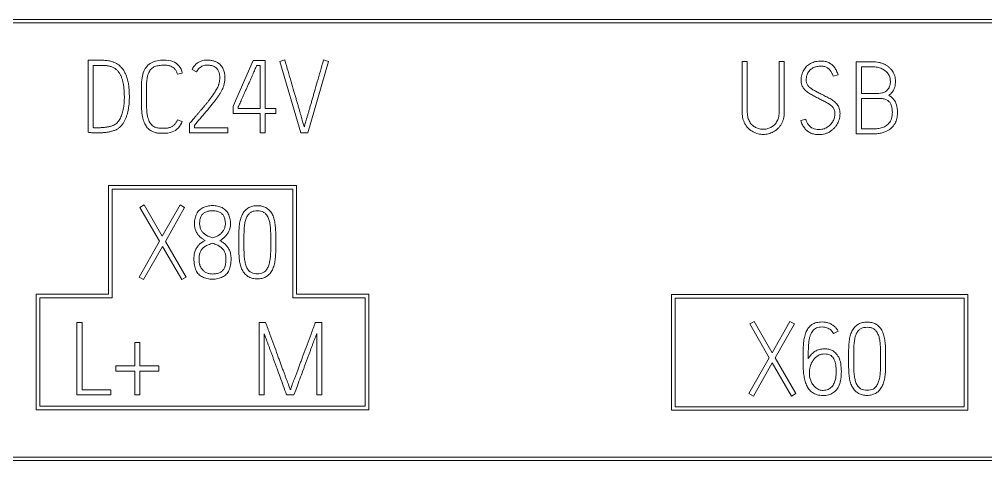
# Model space of a CAD drawing. Header units: millimetres. Extents: x 0 to 594, y 0 to 420.
# Drawn here: x 441.82 to 468.56, y 151.93 to 164.13 of the extents above; entities that cross this region are included whole.
import ezdxf

# ---------------------------------------------------------------- set-up
doc = ezdxf.new("R2010")
doc.units = ezdxf.units.MM
doc.layers.add('1', color=7, linetype='Continuous')

msp = doc.modelspace()

# ---------------------------------------------------------------- linework, layer by layer
at = {"layer": '1', "color": 7, "linetype": 'Continuous', "lineweight": 13}
for p, q in [((491.191, 164.13), (439.341, 164.13)), ((439.441, 164.03), (491.091, 164.03)), ((444.028, 163.001), (443.723, 162.998)), ((443.723, 162.998), (443.723, 161.007)), ((448.297, 162.993), (447.737, 161.728)), ((448.628, 162.993), (448.297, 162.993)), ((448.628, 161.661), (448.628, 162.993)), ((449.168, 163.007), (449.033, 162.968)), ((449.033, 162.968), (449.61, 160.993)), ((449.804, 160.993), (450.378, 162.968)), ((450.378, 162.968), (450.242, 163.007)), ((461.967, 162.964), (461.826, 162.964)), ((461.826, 162.964), (461.826, 161.554)), ((461.967, 161.554), (461.967, 162.964)), ((462.847, 162.964), (462.847, 161.554)), ((462.988, 162.964), (462.847, 162.964)), ((462.988, 161.554), (462.988, 162.964)), ((464.983, 162.958), (464.983, 160.961)), ((465.426, 162.958), (464.983, 162.958)), ((443.865, 162.857), (444.084, 162.857)), ((443.865, 161.137), (443.865, 162.857)), ((446.195, 162.613), (446.331, 162.646)), ((446.603, 162.746), (446.727, 162.682)), ((448.389, 162.854), (448.486, 162.854)), ((448.486, 162.854), (448.486, 161.661)), ((464.345, 162.556), (464.481, 162.595)), ((465.124, 162.084), (465.124, 162.817)), ((465.124, 162.817), (465.426, 162.817)), ((445.202, 162.285), (445.202, 161.758)), ((445.343, 161.758), (445.343, 162.285)), ((465.61, 162.084), (465.124, 162.084)), ((465.124, 161.1), (465.124, 161.946)), ((465.124, 161.946), (465.61, 161.946)), ((447.737, 161.728), (447.737, 161.523)), ((447.876, 161.661), (447.876, 161.697)), ((448.486, 161.661), (447.876, 161.661)), ((448.922, 161.661), (448.628, 161.661)), ((448.922, 161.523), (448.922, 161.661)), ((446.328, 161.309), (446.198, 161.356)), ((446.544, 161.267), (446.528, 161.248)), ((447.737, 161.523), (448.486, 161.523)), ((448.486, 161.523), (448.486, 160.993)), ((448.628, 160.993), (448.628, 161.523)), ((448.628, 161.523), (448.922, 161.523)), ((463.585, 161.369), (463.449, 161.33)), ((446.528, 161.248), (446.528, 160.993)), ((446.528, 160.993), (447.593, 160.993)), ((446.666, 161.131), (446.666, 161.198)), ((447.593, 161.131), (446.666, 161.131)), ((447.593, 160.993), (447.593, 161.131)), ((448.486, 160.993), (448.628, 160.993)), ((449.61, 160.993), (449.804, 160.993)), ((465.418, 161.1), (465.124, 161.1)), ((464.983, 160.961), (465.418, 160.961)), ((449.489, 159.535), (444.289, 159.535)), ((444.289, 159.535), (444.289, 156.535)), ((444.389, 156.435), (444.389, 159.435)), ((444.389, 159.435), (449.389, 159.435)), ((449.389, 159.435), (449.389, 156.435)), ((449.489, 156.535), (449.489, 159.535)), ((445.279, 158.998), (445.16, 158.929)), ((445.16, 158.929), (445.701, 157.994)), ((445.778, 158.133), (445.279, 158.998)), ((446.269, 158.998), (445.778, 158.133)), ((445.862, 157.991), (446.394, 158.929)), ((446.394, 158.929), (446.269, 158.998)), ((445.701, 157.994), (445.138, 157.004)), ((445.26, 156.934), (445.781, 157.852)), ((445.781, 157.852), (446.314, 156.934)), ((446.436, 157.004), (445.862, 157.991)), ((447.895, 157.98), (447.895, 157.949)), ((448.036, 157.949), (448.036, 157.98)), ((448.78, 157.98), (448.78, 157.949)), ((448.918, 157.949), (448.918, 157.98)), ((445.138, 157.004), (445.26, 156.934)), ((446.314, 156.934), (446.436, 157.004)), ((442.289, 156.535), (442.289, 153.335)), ((444.289, 156.535), (442.289, 156.535)), ((451.489, 156.535), (449.489, 156.535)), ((451.489, 153.335), (451.489, 156.535)), ((459.87, 156.521), (459.87, 153.321)), ((468.07, 156.521), (459.87, 156.521)), ((468.07, 153.321), (468.07, 156.521)), ((442.389, 156.435), (444.389, 156.435)), ((442.389, 153.435), (442.389, 156.435)), ((449.389, 156.435), (451.389, 156.435)), ((451.389, 156.435), (451.389, 153.435)), ((459.97, 153.421), (459.97, 156.421)), ((459.97, 156.421), (467.97, 156.421)), ((467.97, 156.421), (467.97, 153.421)), ((443.557, 155.745), (443.416, 155.745)), ((443.416, 155.745), (443.416, 153.747)), ((443.557, 153.889), (443.557, 155.745)), ((448.637, 155.747), (448.459, 155.747)), ((448.459, 155.747), (448.459, 153.747)), ((450.193, 155.747), (450.012, 155.747)), ((450.193, 153.747), (450.193, 155.747)), ((462.154, 155.778), (462.035, 155.709)), ((462.035, 155.709), (462.576, 154.774)), ((462.653, 154.912), (462.154, 155.778)), ((463.144, 155.778), (462.653, 154.912)), ((462.736, 154.771), (463.269, 155.709)), ((463.269, 155.709), (463.144, 155.778)), ((448.6, 153.747), (448.6, 155.437)), ((450.051, 155.442), (450.051, 153.747)), ((464.354, 155.442), (464.481, 155.509)), ((445.017, 155.193), (445.017, 154.549)), ((445.155, 155.193), (445.017, 155.193)), ((445.155, 154.549), (445.155, 155.193)), ((464.11, 155.021), (464.06, 155.018)), ((464.071, 154.876), (464.115, 154.879)), ((462.576, 154.774), (462.012, 153.783)), ((462.135, 153.714), (462.656, 154.632)), ((462.656, 154.632), (463.189, 153.714)), ((463.311, 153.783), (462.736, 154.771)), ((464.77, 154.76), (464.77, 154.729)), ((464.911, 154.729), (464.911, 154.76)), ((465.655, 154.76), (465.655, 154.729)), ((465.793, 154.729), (465.793, 154.76)), ((444.495, 154.549), (444.495, 154.408)), ((445.017, 154.549), (444.495, 154.549)), ((444.495, 154.408), (445.017, 154.408)), ((445.017, 154.408), (445.017, 153.747)), ((445.682, 154.549), (445.155, 154.549)), ((445.155, 153.747), (445.155, 154.408)), ((445.155, 154.408), (445.682, 154.408)), ((445.682, 154.408), (445.682, 154.549)), ((444.351, 153.889), (443.557, 153.889)), ((444.351, 153.747), (444.351, 153.889)), ((462.012, 153.783), (462.135, 153.714)), ((463.189, 153.714), (463.311, 153.783)), ((443.416, 153.747), (444.351, 153.747)), ((445.017, 153.747), (445.155, 153.747)), ((448.459, 153.747), (448.6, 153.747)), ((449.219, 153.747), (449.422, 153.747)), ((450.051, 153.747), (450.193, 153.747)), ((442.289, 153.335), (451.489, 153.335)), ((451.389, 153.435), (442.389, 153.435)), ((459.87, 153.321), (468.07, 153.321)), ((467.97, 153.421), (459.97, 153.421)), ((439.341, 151.93), (491.191, 151.93)), ((491.091, 152.03), (439.441, 152.03))]:
    msp.add_line(p, q, dxfattribs=at)
for points, knots in [([(443.723, 161.007), (443.736, 161.005), (443.761, 161.003), (443.801, 160.999), (443.842, 160.995), (443.887, 160.992), (443.935, 160.99), (443.982, 160.99), (444.026, 160.99), (444.066, 160.992), (444.108, 160.994), (444.151, 160.997), (444.195, 161.002), (444.239, 161.008), (444.284, 161.015), (444.328, 161.024), (444.372, 161.034), (444.416, 161.046), (444.457, 161.061), (444.507, 161.082), (444.563, 161.114), (444.622, 161.162), (444.672, 161.221), (444.716, 161.288), (444.754, 161.361), (444.786, 161.44), (444.811, 161.522), (444.832, 161.608), (444.847, 161.696), (444.858, 161.784), (444.865, 161.872), (444.866, 161.944), (444.866, 162.005), (444.865, 162.055), (444.863, 162.11), (444.861, 162.169), (444.856, 162.231), (444.848, 162.294), (444.839, 162.359), (444.825, 162.426), (444.808, 162.492), (444.788, 162.558), (444.761, 162.622), (444.73, 162.684), (444.692, 162.742), (444.649, 162.797), (444.599, 162.847), (444.542, 162.892), (444.476, 162.929), (444.41, 162.955), (444.347, 162.974), (444.287, 162.986), (444.223, 162.993), (444.159, 162.998), (444.093, 163), (444.05, 163.001), (444.028, 163.001)], [0, 0, 0, 0, 0.011334, 0.023126, 0.035377, 0.048531, 0.063045, 0.07893, 0.090303, 0.102327, 0.115007, 0.128076, 0.14127, 0.154599, 0.168034, 0.181551, 0.195165, 0.208661, 0.221854, 0.234804, 0.257093, 0.279464, 0.302571, 0.326463, 0.350928, 0.37621, 0.402129, 0.428427, 0.455215, 0.481976, 0.508152, 0.533805, 0.547296, 0.562354, 0.578981, 0.596728, 0.615161, 0.634299, 0.654003, 0.674156, 0.694803, 0.715582, 0.736205, 0.756817, 0.777443, 0.798173, 0.819236, 0.840788, 0.863179, 0.886853, 0.904176, 0.922352, 0.941506, 0.961122, 0.980615, 1, 1, 1, 1]), ([(446.331, 162.646), (446.321, 162.721), (446.256, 162.853), (446.064, 162.988), (445.843, 163.011), (445.64, 162.994), (445.475, 162.939), (445.345, 162.839), (445.258, 162.692), (445.21, 162.503), (445.202, 162.362), (445.202, 162.285)], [0, 0, 0, 0, 0.123801, 0.240412, 0.380574, 0.49086, 0.585271, 0.671539, 0.762244, 0.869662, 1, 1, 1, 1]), ([(445.343, 162.285), (445.343, 162.325), (445.345, 162.398), (445.356, 162.499), (445.375, 162.585), (445.402, 162.656), (445.434, 162.715), (445.474, 162.763), (445.521, 162.8), (445.572, 162.827), (445.63, 162.844), (445.691, 162.855), (445.757, 162.861), (445.836, 162.863), (445.922, 162.859), (446.007, 162.84), (446.078, 162.807), (446.132, 162.756), (446.172, 162.69), (446.189, 162.64), (446.195, 162.613)], [0, 0, 0, 0, 0.085742, 0.159774, 0.222767, 0.277326, 0.326121, 0.370573, 0.412831, 0.454786, 0.497898, 0.543345, 0.591486, 0.642568, 0.716164, 0.778931, 0.833299, 0.884719, 0.939115, 1, 1, 1, 1]), ([(446.727, 162.682), (446.745, 162.72), (446.795, 162.787), (446.902, 162.854), (447.025, 162.87), (447.14, 162.858), (447.24, 162.819), (447.298, 162.763), (447.328, 162.714), (447.344, 162.679), (447.355, 162.642), (447.363, 162.603), (447.367, 162.564), (447.369, 162.524), (447.367, 162.484), (447.364, 162.444), (447.357, 162.405), (447.349, 162.368), (447.34, 162.332), (447.328, 162.295), (447.311, 162.252), (447.286, 162.202), (447.254, 162.149), (447.217, 162.092), (447.176, 162.032), (447.132, 161.971), (447.084, 161.908), (447.034, 161.844), (446.981, 161.779), (446.927, 161.714), (446.874, 161.651), (446.821, 161.588), (446.769, 161.528), (446.719, 161.469), (446.67, 161.413), (446.625, 161.36), (446.583, 161.312), (446.557, 161.282), (446.544, 161.267)], [0, 0, 0, 0, 0.051647, 0.09943, 0.150945, 0.199195, 0.240637, 0.2798, 0.295394, 0.310938, 0.326681, 0.342661, 0.358816, 0.375251, 0.391744, 0.408047, 0.424226, 0.439924, 0.454758, 0.468767, 0.488525, 0.511149, 0.536757, 0.564665, 0.594142, 0.625206, 0.657561, 0.690904, 0.725249, 0.759827, 0.793857, 0.827339, 0.86001, 0.891601, 0.922115, 0.950752, 0.976714, 1, 1, 1, 1]), ([(446.666, 161.198), (446.696, 161.233), (446.756, 161.304), (446.844, 161.408), (446.93, 161.509), (447.014, 161.607), (447.093, 161.703), (447.167, 161.794), (447.236, 161.881), (447.297, 161.964), (447.352, 162.043), (447.398, 162.116), (447.435, 162.185), (447.46, 162.244), (447.477, 162.293), (447.488, 162.335), (447.498, 162.38), (447.505, 162.426), (447.509, 162.474), (447.51, 162.523), (447.508, 162.575), (447.502, 162.628), (447.491, 162.681), (447.475, 162.732), (447.453, 162.781), (447.43, 162.819), (447.407, 162.847), (447.389, 162.868), (447.368, 162.889), (447.344, 162.91), (447.317, 162.929), (447.286, 162.946), (447.252, 162.962), (447.214, 162.976), (447.173, 162.988), (447.128, 162.997), (447.079, 163.003), (446.985, 163.006), (446.85, 162.989), (446.697, 162.895), (446.627, 162.8), (446.603, 162.746)], [0, 0, 0, 0, 0.048004, 0.095097, 0.141278, 0.185999, 0.228718, 0.269437, 0.307815, 0.343526, 0.376603, 0.406725, 0.433635, 0.457492, 0.472108, 0.48732, 0.503186, 0.519426, 0.535765, 0.552259, 0.57073, 0.589215, 0.607835, 0.62639, 0.644811, 0.663394, 0.672373, 0.68198, 0.692247, 0.70311, 0.714574, 0.726746, 0.739692, 0.753474, 0.768167, 0.783918, 0.800939, 0.819353, 0.881523, 0.938661, 1, 1, 1, 1]), ([(449.707, 161.159), (449.704, 161.167), (449.697, 161.189), (449.685, 161.228), (449.669, 161.282), (449.65, 161.349), (449.628, 161.425), (449.603, 161.51), (449.577, 161.602), (449.548, 161.702), (449.518, 161.807), (449.486, 161.915), (449.454, 162.025), (449.405, 162.189), (449.341, 162.413), (449.256, 162.703), (449.198, 162.903), (449.168, 163.007)], [0, 0, 0, 0, 0.013272, 0.034859, 0.06476, 0.101229, 0.142516, 0.188621, 0.238884, 0.292645, 0.349905, 0.409112, 0.468717, 0.528719, 0.675164, 0.832258, 1, 1, 1, 1]), ([(450.242, 163.007), (450.212, 162.903), (450.153, 162.703), (450.069, 162.413), (450.005, 162.189), (449.958, 162.025), (449.927, 161.915), (449.896, 161.807), (449.865, 161.702), (449.836, 161.602), (449.809, 161.51), (449.783, 161.425), (449.761, 161.349), (449.742, 161.283), (449.727, 161.228), (449.716, 161.189), (449.709, 161.167), (449.707, 161.159)], [0, 0, 0, 0, 0.167989, 0.325145, 0.471471, 0.531274, 0.590769, 0.649955, 0.70726, 0.76111, 0.811506, 0.857719, 0.899023, 0.935417, 0.96522, 0.986746, 1, 1, 1, 1]), ([(464.481, 162.595), (464.469, 162.633), (464.441, 162.706), (464.382, 162.803), (464.308, 162.88), (464.221, 162.937), (464.122, 162.971), (464.025, 162.98), (463.936, 162.975), (463.858, 162.963), (463.786, 162.942), (463.72, 162.913), (463.661, 162.877), (463.608, 162.833), (463.564, 162.782), (463.526, 162.725), (463.495, 162.661), (463.473, 162.592), (463.46, 162.517), (463.456, 162.443), (463.46, 162.375), (463.474, 162.314), (463.498, 162.261), (463.531, 162.215), (463.568, 162.172), (463.612, 162.133), (463.661, 162.098), (463.713, 162.064), (463.769, 162.034), (463.828, 162.004), (463.887, 161.973), (463.944, 161.94), (464.001, 161.91), (464.057, 161.882), (464.111, 161.856), (464.163, 161.831), (464.21, 161.803), (464.254, 161.775), (464.293, 161.744), (464.327, 161.71), (464.356, 161.673), (464.377, 161.631), (464.389, 161.582), (464.393, 161.533), (464.39, 161.484), (464.382, 161.437), (464.369, 161.387), (464.35, 161.337), (464.325, 161.288), (464.293, 161.243), (464.254, 161.2), (464.207, 161.163), (464.154, 161.129), (464.093, 161.103), (464.023, 161.089), (463.917, 161.082), (463.78, 161.101), (463.645, 161.209), (463.596, 161.312), (463.585, 161.369)], [0, 0, 0, 0, 0.029502, 0.056552, 0.082213, 0.107035, 0.131706, 0.157625, 0.177725, 0.196768, 0.215008, 0.232485, 0.249262, 0.265692, 0.282067, 0.298646, 0.315747, 0.333416, 0.35172, 0.370963, 0.387214, 0.402039, 0.415923, 0.429557, 0.443355, 0.457518, 0.472137, 0.48722, 0.502837, 0.518847, 0.535063, 0.551489, 0.567151, 0.582304, 0.596956, 0.611001, 0.624363, 0.637091, 0.649186, 0.660727, 0.671894, 0.683121, 0.695107, 0.708316, 0.719066, 0.730707, 0.743348, 0.756492, 0.769735, 0.783289, 0.797204, 0.811603, 0.826753, 0.842746, 0.859925, 0.878764, 0.920226, 0.957605, 1, 1, 1, 1]), ([(465.884, 162.026), (465.903, 162.04), (465.939, 162.071), (465.984, 162.126), (466.021, 162.188), (466.048, 162.258), (466.064, 162.335), (466.069, 162.415), (466.064, 162.494), (466.048, 162.568), (466.022, 162.637), (465.986, 162.7), (465.942, 162.758), (465.889, 162.809), (465.828, 162.853), (465.76, 162.89), (465.685, 162.92), (465.604, 162.942), (465.517, 162.955), (465.457, 162.958), (465.426, 162.958)], [0, 0, 0, 0, 0.050875, 0.101537, 0.153295, 0.206842, 0.263068, 0.323308, 0.379216, 0.433091, 0.486127, 0.538514, 0.590322, 0.642659, 0.696267, 0.751763, 0.809992, 0.870726, 0.933807, 1, 1, 1, 1]), ([(444.084, 162.857), (444.1, 162.857), (444.133, 162.856), (444.182, 162.854), (444.23, 162.85), (444.276, 162.845), (444.319, 162.836), (444.373, 162.82), (444.436, 162.793), (444.503, 162.748), (444.557, 162.692), (444.601, 162.626), (444.639, 162.555), (444.668, 162.478), (444.69, 162.395), (444.707, 162.309), (444.717, 162.22), (444.723, 162.13), (444.727, 162.041), (444.728, 161.956), (444.726, 161.874), (444.721, 161.796), (444.711, 161.718), (444.699, 161.642), (444.681, 161.568), (444.661, 161.498), (444.636, 161.433), (444.605, 161.373), (444.571, 161.319), (444.532, 161.272), (444.488, 161.234), (444.445, 161.208), (444.405, 161.192), (444.37, 161.18), (444.333, 161.17), (444.296, 161.161), (444.258, 161.154), (444.22, 161.148), (444.181, 161.143), (444.143, 161.139), (444.105, 161.137), (444.068, 161.135), (444.032, 161.134), (444.001, 161.134), (443.973, 161.134), (443.948, 161.134), (443.925, 161.134), (443.903, 161.134), (443.883, 161.135), (443.871, 161.136), (443.865, 161.137)], [0, 0, 0, 0, 0.018311, 0.036412, 0.054323, 0.071524, 0.087548, 0.102498, 0.133571, 0.162809, 0.191358, 0.220174, 0.249624, 0.280131, 0.311639, 0.343955, 0.377272, 0.410839, 0.443789, 0.476145, 0.504867, 0.533767, 0.562909, 0.591691, 0.619537, 0.646555, 0.672478, 0.697118, 0.720728, 0.743122, 0.764288, 0.784815, 0.79833, 0.812032, 0.825965, 0.840089, 0.85434, 0.868736, 0.883123, 0.897346, 0.91142, 0.925135, 0.938274, 0.95084, 0.960222, 0.969263, 0.977962, 0.986094, 0.993437, 1, 1, 1, 1]), ([(447.876, 161.697), (447.878, 161.701), (447.884, 161.715), (447.897, 161.745), (447.918, 161.79), (447.944, 161.849), (447.975, 161.917), (448.009, 161.994), (448.045, 162.077), (448.085, 162.165), (448.126, 162.256), (448.167, 162.348), (448.206, 162.438), (448.244, 162.523), (448.279, 162.603), (448.311, 162.676), (448.339, 162.739), (448.361, 162.791), (448.378, 162.828), (448.386, 162.847), (448.389, 162.854)], [0, 0, 0, 0, 0.010734, 0.036404, 0.077011, 0.128795, 0.187998, 0.254619, 0.326966, 0.403344, 0.483752, 0.564544, 0.642072, 0.716335, 0.785641, 0.848294, 0.904294, 0.950045, 0.981947, 1, 1, 1, 1]), ([(463.449, 161.33), (463.46, 161.29), (463.489, 161.215), (463.55, 161.117), (463.629, 161.039), (463.723, 160.983), (463.831, 160.951), (463.937, 160.942), (464.034, 160.948), (464.117, 160.965), (464.194, 160.994), (464.263, 161.031), (464.325, 161.076), (464.379, 161.127), (464.425, 161.185), (464.464, 161.248), (464.494, 161.315), (464.517, 161.386), (464.53, 161.457), (464.535, 161.53), (464.53, 161.601), (464.515, 161.668), (464.488, 161.727), (464.453, 161.778), (464.412, 161.825), (464.364, 161.866), (464.312, 161.904), (464.256, 161.938), (464.196, 161.97), (464.134, 162), (464.073, 162.032), (464.014, 162.064), (463.958, 162.093), (463.905, 162.121), (463.854, 162.146), (463.806, 162.171), (463.762, 162.197), (463.722, 162.223), (463.687, 162.251), (463.656, 162.282), (463.631, 162.315), (463.612, 162.352), (463.601, 162.394), (463.597, 162.452), (463.601, 162.519), (463.616, 162.591), (463.643, 162.651), (463.677, 162.7), (463.715, 162.741), (463.758, 162.773), (463.803, 162.797), (463.85, 162.815), (463.897, 162.825), (463.941, 162.831), (463.981, 162.835), (464.022, 162.837), (464.066, 162.834), (464.111, 162.825), (464.152, 162.808), (464.188, 162.787), (464.22, 162.763), (464.248, 162.735), (464.272, 162.706), (464.293, 162.676), (464.31, 162.644), (464.324, 162.613), (464.336, 162.584), (464.342, 162.565), (464.345, 162.556)], [0, 0, 0, 0, 0.030216, 0.057834, 0.084112, 0.110126, 0.13699, 0.166062, 0.187444, 0.207786, 0.227532, 0.246694, 0.265147, 0.28321, 0.301078, 0.318906, 0.33698, 0.354995, 0.372624, 0.390132, 0.408102, 0.424528, 0.439934, 0.454952, 0.469937, 0.485134, 0.500714, 0.516729, 0.533253, 0.550073, 0.566929, 0.583824, 0.598837, 0.613277, 0.627146, 0.64033, 0.652736, 0.664395, 0.675364, 0.685785, 0.695827, 0.705789, 0.716159, 0.727332, 0.74751, 0.765141, 0.780786, 0.795151, 0.808601, 0.821478, 0.833928, 0.845962, 0.857807, 0.868933, 0.878649, 0.88698, 0.899043, 0.910208, 0.920757, 0.930874, 0.940594, 0.950061, 0.959303, 0.96829, 0.9771, 0.985473, 0.993098, 1, 1, 1, 1]), ([(465.426, 162.817), (465.45, 162.817), (465.497, 162.815), (465.565, 162.805), (465.628, 162.789), (465.687, 162.767), (465.74, 162.74), (465.787, 162.707), (465.829, 162.669), (465.863, 162.627), (465.891, 162.58), (465.911, 162.529), (465.923, 162.474), (465.928, 162.404), (465.921, 162.324), (465.893, 162.239), (465.844, 162.171), (465.779, 162.12), (465.699, 162.09), (465.64, 162.084), (465.61, 162.084)], [0, 0, 0, 0, 0.058233, 0.113475, 0.16631, 0.216763, 0.264836, 0.311238, 0.356215, 0.400141, 0.444011, 0.488173, 0.53306, 0.579737, 0.658007, 0.727768, 0.793784, 0.85881, 0.92579, 1, 1, 1, 1]), ([(465.418, 160.961), (465.464, 160.961), (465.55, 160.964), (465.67, 160.982), (465.772, 161.013), (465.858, 161.054), (465.931, 161.101), (465.99, 161.157), (466.037, 161.218), (466.073, 161.284), (466.096, 161.354), (466.111, 161.425), (466.121, 161.496), (466.125, 161.611), (466.111, 161.761), (466.027, 161.928), (465.937, 162.002), (465.884, 162.026)], [0, 0, 0, 0, 0.085393, 0.160268, 0.225802, 0.28439, 0.337964, 0.387795, 0.435238, 0.48135, 0.527324, 0.572871, 0.617006, 0.660038, 0.787393, 0.895033, 1, 1, 1, 1]), ([(465.61, 161.946), (465.649, 161.946), (465.722, 161.941), (465.82, 161.911), (465.897, 161.858), (465.948, 161.779), (465.976, 161.679), (465.983, 161.573), (465.978, 161.473), (465.961, 161.388), (465.93, 161.318), (465.89, 161.26), (465.844, 161.212), (465.791, 161.174), (465.733, 161.146), (465.672, 161.125), (465.608, 161.113), (465.544, 161.105), (465.481, 161.101), (465.439, 161.1), (465.418, 161.1)], [0, 0, 0, 0, 0.081349, 0.149584, 0.20964, 0.270133, 0.339391, 0.42199, 0.488632, 0.546935, 0.598669, 0.646338, 0.691575, 0.73576, 0.779738, 0.82382, 0.868758, 0.913732, 0.957448, 1, 1, 1, 1]), ([(445.202, 161.758), (445.202, 161.717), (445.204, 161.64), (445.213, 161.531), (445.229, 161.434), (445.251, 161.35), (445.277, 161.276), (445.308, 161.212), (445.343, 161.158), (445.381, 161.112), (445.422, 161.077), (445.466, 161.049), (445.51, 161.026), (445.555, 161.009), (445.6, 160.996), (445.646, 160.987), (445.691, 160.983), (445.735, 160.981), (445.777, 160.979), (445.882, 160.978), (446.045, 160.996), (446.233, 161.117), (446.308, 161.239), (446.328, 161.309)], [0, 0, 0, 0, 0.067995, 0.12869, 0.182386, 0.230291, 0.27356, 0.312628, 0.34806, 0.380403, 0.410319, 0.438717, 0.4661, 0.492756, 0.518842, 0.544414, 0.569658, 0.594199, 0.617523, 0.639641, 0.769666, 0.881935, 1, 1, 1, 1]), ([(446.198, 161.356), (446.192, 161.339), (446.179, 161.307), (446.155, 161.264), (446.127, 161.228), (446.096, 161.199), (446.064, 161.175), (446.03, 161.156), (445.995, 161.141), (445.96, 161.13), (445.923, 161.124), (445.887, 161.12), (445.852, 161.118), (445.811, 161.117), (445.763, 161.118), (445.708, 161.122), (445.652, 161.126), (445.597, 161.137), (445.545, 161.162), (445.496, 161.198), (445.451, 161.247), (445.415, 161.313), (445.382, 161.394), (445.359, 161.495), (445.346, 161.619), (445.343, 161.709), (445.343, 161.758)], [0, 0, 0, 0, 0.037976, 0.072389, 0.103921, 0.13348, 0.161615, 0.188744, 0.215255, 0.241424, 0.26757, 0.293331, 0.318133, 0.342019, 0.380127, 0.418945, 0.458531, 0.498008, 0.537787, 0.579581, 0.62532, 0.677428, 0.737495, 0.809184, 0.896391, 1, 1, 1, 1]), ([(461.826, 161.554), (461.826, 161.523), (461.829, 161.461), (461.845, 161.373), (461.874, 161.293), (461.911, 161.221), (461.955, 161.158), (462.008, 161.103), (462.066, 161.056), (462.128, 161.017), (462.196, 160.987), (462.265, 160.966), (462.337, 160.953), (462.408, 160.948), (462.48, 160.953), (462.552, 160.966), (462.621, 160.987), (462.688, 161.017), (462.751, 161.056), (462.808, 161.103), (462.859, 161.158), (462.903, 161.222), (462.941, 161.293), (462.969, 161.373), (462.985, 161.461), (462.988, 161.523), (462.988, 161.554)], [0, 0, 0, 0, 0.051112, 0.09854, 0.143212, 0.185844, 0.22688, 0.267103, 0.306718, 0.345783, 0.384953, 0.423913, 0.462254, 0.500532, 0.53881, 0.577151, 0.616111, 0.655206, 0.694061, 0.733357, 0.7733, 0.814194, 0.856788, 0.90146, 0.948888, 1, 1, 1, 1]), ([(462.847, 161.554), (462.847, 161.529), (462.844, 161.48), (462.832, 161.411), (462.81, 161.348), (462.781, 161.293), (462.747, 161.244), (462.708, 161.203), (462.664, 161.168), (462.616, 161.14), (462.566, 161.118), (462.513, 161.103), (462.461, 161.093), (462.408, 161.09), (462.355, 161.093), (462.301, 161.103), (462.248, 161.118), (462.198, 161.14), (462.15, 161.168), (462.106, 161.203), (462.067, 161.244), (462.033, 161.293), (462.004, 161.348), (461.983, 161.411), (461.97, 161.48), (461.967, 161.529), (461.967, 161.554)], [0, 0, 0, 0, 0.053135, 0.102077, 0.147781, 0.190952, 0.23197, 0.271629, 0.310449, 0.348815, 0.387431, 0.425669, 0.462715, 0.499042, 0.536443, 0.574124, 0.612569, 0.651185, 0.689551, 0.728371, 0.76803, 0.809048, 0.852219, 0.897923, 0.946865, 1, 1, 1, 1]), ([(447.368, 158.013), (447.398, 158.029), (447.454, 158.065), (447.528, 158.131), (447.588, 158.207), (447.632, 158.29), (447.659, 158.379), (447.668, 158.492), (447.657, 158.621), (447.613, 158.754), (447.535, 158.858), (447.431, 158.931), (447.304, 158.974), (447.166, 158.985), (447.029, 158.974), (446.904, 158.932), (446.8, 158.861), (446.721, 158.759), (446.677, 158.627), (446.667, 158.51), (446.671, 158.418), (446.679, 158.361), (446.694, 158.308), (446.714, 158.26), (446.737, 158.216), (446.764, 158.177), (446.794, 158.142), (446.825, 158.11), (446.86, 158.082), (446.895, 158.058), (446.93, 158.036), (446.954, 158.022), (446.966, 158.016)], [0, 0, 0, 0, 0.036829, 0.072071, 0.106717, 0.14056, 0.173528, 0.206913, 0.263507, 0.312364, 0.357243, 0.401617, 0.448149, 0.500007, 0.550801, 0.59675, 0.640851, 0.685369, 0.733652, 0.789587, 0.812102, 0.833052, 0.852704, 0.871332, 0.889113, 0.906252, 0.922881, 0.93906, 0.954927, 0.970433, 0.985444, 1, 1, 1, 1]), ([(448.918, 157.98), (448.918, 158.011), (448.918, 158.073), (448.917, 158.164), (448.916, 158.252), (448.913, 158.336), (448.906, 158.416), (448.897, 158.492), (448.884, 158.564), (448.866, 158.632), (448.844, 158.695), (448.815, 158.755), (448.779, 158.809), (448.726, 158.87), (448.647, 158.93), (448.533, 158.971), (448.408, 158.983), (448.283, 158.971), (448.17, 158.93), (448.09, 158.87), (448.037, 158.809), (448.001, 158.755), (447.973, 158.695), (447.95, 158.632), (447.932, 158.564), (447.918, 158.492), (447.907, 158.416), (447.9, 158.336), (447.897, 158.252), (447.896, 158.164), (447.895, 158.073), (447.895, 158.011), (447.895, 157.98)], [0, 0, 0, 0, 0.037, 0.072674, 0.107023, 0.139945, 0.171373, 0.201365, 0.229978, 0.257341, 0.283631, 0.309141, 0.334352, 0.359716, 0.404043, 0.449651, 0.499909, 0.550168, 0.595776, 0.640103, 0.665467, 0.690678, 0.716188, 0.742498, 0.769909, 0.798579, 0.828609, 0.860053, 0.892977, 0.927326, 0.963, 1, 1, 1, 1]), ([(446.81, 158.474), (446.811, 158.513), (446.815, 158.588), (446.845, 158.687), (446.901, 158.76), (446.976, 158.807), (447.066, 158.835), (447.166, 158.843), (447.266, 158.835), (447.357, 158.806), (447.433, 158.757), (447.488, 158.683), (447.518, 158.584), (447.527, 158.483), (447.517, 158.386), (447.483, 158.305), (447.429, 158.233), (447.358, 158.171), (447.271, 158.121), (447.207, 158.097), (447.174, 158.088)], [0, 0, 0, 0, 0.069713, 0.127152, 0.176945, 0.225843, 0.278556, 0.338273, 0.398893, 0.452279, 0.501817, 0.552177, 0.609616, 0.67862, 0.727533, 0.776293, 0.828133, 0.882754, 0.939379, 1, 1, 1, 1]), ([(448.036, 157.98), (448.036, 158.009), (448.037, 158.066), (448.038, 158.149), (448.039, 158.228), (448.042, 158.304), (448.047, 158.376), (448.054, 158.445), (448.064, 158.509), (448.077, 158.568), (448.095, 158.623), (448.117, 158.673), (448.145, 158.718), (448.184, 158.763), (448.24, 158.806), (448.32, 158.832), (448.408, 158.84), (448.496, 158.832), (448.575, 158.806), (448.632, 158.764), (448.669, 158.717), (448.697, 158.673), (448.72, 158.623), (448.738, 158.568), (448.753, 158.509), (448.763, 158.445), (448.769, 158.376), (448.775, 158.304), (448.777, 158.228), (448.779, 158.149), (448.78, 158.066), (448.78, 158.009), (448.78, 157.98)], [0, 0, 0, 0, 0.041187, 0.080623, 0.118311, 0.154266, 0.188527, 0.221131, 0.25189, 0.280691, 0.307711, 0.333366, 0.358284, 0.382981, 0.418354, 0.456464, 0.500192, 0.54334, 0.581449, 0.617292, 0.641565, 0.666366, 0.692112, 0.719246, 0.748099, 0.778869, 0.811473, 0.845734, 0.881689, 0.919377, 0.958813, 1, 1, 1, 1]), ([(447.174, 158.088), (447.136, 158.1), (447.065, 158.124), (446.972, 158.174), (446.899, 158.232), (446.848, 158.303), (446.818, 158.385), (446.811, 158.443), (446.81, 158.474)], [0, 0, 0, 0, 0.209737, 0.390555, 0.547835, 0.693416, 0.840967, 1, 1, 1, 1]), ([(446.966, 158.016), (446.952, 158.01), (446.925, 157.996), (446.886, 157.973), (446.847, 157.947), (446.811, 157.917), (446.777, 157.883), (446.747, 157.844), (446.72, 157.801), (446.697, 157.754), (446.677, 157.702), (446.662, 157.644), (446.654, 157.581), (446.65, 157.477), (446.66, 157.343), (446.702, 157.193), (446.78, 157.078), (446.888, 157.001), (447.019, 156.956), (447.166, 156.944), (447.313, 156.956), (447.445, 157.001), (447.553, 157.078), (447.631, 157.193), (447.674, 157.342), (447.683, 157.475), (447.68, 157.579), (447.671, 157.642), (447.655, 157.7), (447.634, 157.753), (447.61, 157.801), (447.581, 157.844), (447.549, 157.882), (447.516, 157.916), (447.48, 157.946), (447.442, 157.971), (447.405, 157.993), (447.38, 158.007), (447.368, 158.013)], [0, 0, 0, 0, 0.014951, 0.030121, 0.04558, 0.061245, 0.077127, 0.093416, 0.110232, 0.127706, 0.14601, 0.165498, 0.186621, 0.209613, 0.269658, 0.31977, 0.363394, 0.405432, 0.449999, 0.500341, 0.551193, 0.59605, 0.63817, 0.68171, 0.731529, 0.791063, 0.814108, 0.835405, 0.855207, 0.873879, 0.891697, 0.908862, 0.9254, 0.941281, 0.956664, 0.971598, 0.986029, 1, 1, 1, 1]), ([(446.918, 157.181), (446.912, 157.188), (446.899, 157.201), (446.881, 157.221), (446.864, 157.242), (446.849, 157.263), (446.836, 157.286), (446.825, 157.31), (446.816, 157.337), (446.808, 157.365), (446.801, 157.396), (446.797, 157.43), (446.794, 157.468), (446.793, 157.531), (446.799, 157.614), (446.828, 157.71), (446.88, 157.79), (446.956, 157.853), (447.054, 157.903), (447.13, 157.927), (447.171, 157.938)], [0, 0, 0, 0, 0.02852, 0.055984, 0.08244, 0.108486, 0.134847, 0.16174, 0.189715, 0.219293, 0.250623, 0.284885, 0.323289, 0.365961, 0.477265, 0.575351, 0.666211, 0.761391, 0.871296, 1, 1, 1, 1]), ([(447.171, 157.938), (447.211, 157.926), (447.284, 157.9), (447.38, 157.848), (447.455, 157.784), (447.505, 157.707), (447.535, 157.615), (447.543, 157.501), (447.535, 157.381), (447.507, 157.267), (447.454, 157.181), (447.375, 157.125), (447.277, 157.095), (447.172, 157.087), (447.071, 157.095), (446.985, 157.126), (446.938, 157.161), (446.918, 157.181)], [0, 0, 0, 0, 0.081537, 0.151549, 0.212408, 0.269957, 0.330722, 0.398377, 0.490633, 0.564903, 0.625792, 0.683776, 0.74844, 0.824525, 0.887621, 0.944709, 1, 1, 1, 1]), ([(447.895, 157.949), (447.895, 157.918), (447.895, 157.856), (447.896, 157.766), (447.897, 157.679), (447.9, 157.595), (447.907, 157.516), (447.918, 157.44), (447.932, 157.368), (447.95, 157.3), (447.973, 157.237), (448.001, 157.177), (448.038, 157.123), (448.093, 157.063), (448.171, 157.002), (448.284, 156.961), (448.408, 156.95), (448.531, 156.961), (448.643, 157.002), (448.721, 157.063), (448.774, 157.123), (448.81, 157.178), (448.839, 157.237), (448.863, 157.3), (448.882, 157.368), (448.896, 157.44), (448.906, 157.516), (448.913, 157.595), (448.916, 157.679), (448.917, 157.766), (448.918, 157.856), (448.918, 157.918), (448.918, 157.949)], [0, 0, 0, 0, 0.037081, 0.072709, 0.106887, 0.139635, 0.171018, 0.201103, 0.229882, 0.257398, 0.283809, 0.30947, 0.33498, 0.360844, 0.404857, 0.450299, 0.500629, 0.550357, 0.595459, 0.639376, 0.664876, 0.690285, 0.716026, 0.742541, 0.770106, 0.798897, 0.828982, 0.860365, 0.893113, 0.927291, 0.962919, 1, 1, 1, 1]), ([(448.78, 157.949), (448.78, 157.922), (448.78, 157.866), (448.779, 157.785), (448.777, 157.706), (448.774, 157.631), (448.769, 157.559), (448.761, 157.49), (448.75, 157.426), (448.735, 157.365), (448.717, 157.309), (448.694, 157.258), (448.665, 157.212), (448.627, 157.166), (448.571, 157.125), (448.494, 157.1), (448.408, 157.093), (448.321, 157.1), (448.243, 157.125), (448.187, 157.166), (448.148, 157.212), (448.12, 157.258), (448.098, 157.309), (448.08, 157.365), (448.066, 157.426), (448.055, 157.49), (448.047, 157.559), (448.042, 157.631), (448.039, 157.706), (448.038, 157.785), (448.037, 157.866), (448.036, 157.922), (448.036, 157.949)], [0, 0, 0, 0, 0.039891, 0.078611, 0.116162, 0.152269, 0.186688, 0.219468, 0.250571, 0.280023, 0.307988, 0.334569, 0.360079, 0.385038, 0.419886, 0.457178, 0.499614, 0.54278, 0.580487, 0.615454, 0.640364, 0.665758, 0.692189, 0.720042, 0.749441, 0.780532, 0.813312, 0.847731, 0.883838, 0.921389, 0.960109, 1, 1, 1, 1]), ([(449.324, 153.889), (449.322, 153.895), (449.314, 153.913), (449.3, 153.948), (449.281, 153.999), (449.258, 154.062), (449.23, 154.136), (449.199, 154.219), (449.164, 154.311), (449.127, 154.41), (449.088, 154.516), (449.048, 154.626), (449.007, 154.738), (448.948, 154.906), (448.861, 155.135), (448.752, 155.434), (448.676, 155.64), (448.637, 155.747)], [0, 0, 0, 0, 0.010517, 0.029578, 0.057191, 0.091739, 0.131602, 0.17678, 0.226508, 0.280023, 0.337325, 0.396884, 0.457174, 0.518195, 0.6666, 0.827202, 1, 1, 1, 1]), ([(450.012, 155.747), (449.973, 155.64), (449.897, 155.433), (449.786, 155.135), (449.699, 154.906), (449.638, 154.738), (449.596, 154.626), (449.555, 154.516), (449.516, 154.41), (449.479, 154.311), (449.445, 154.219), (449.414, 154.136), (449.386, 154.062), (449.363, 153.999), (449.345, 153.949), (449.333, 153.913), (449.327, 153.895), (449.324, 153.889)], [0, 0, 0, 0, 0.172856, 0.333623, 0.482302, 0.543591, 0.604043, 0.663657, 0.720959, 0.774475, 0.824205, 0.869357, 0.90914, 0.943554, 0.970979, 0.989794, 1, 1, 1, 1]), ([(464.481, 155.509), (464.468, 155.535), (464.436, 155.585), (464.374, 155.649), (464.302, 155.7), (464.22, 155.737), (464.131, 155.76), (464.041, 155.766), (463.956, 155.761), (463.881, 155.748), (463.815, 155.725), (463.757, 155.693), (463.707, 155.655), (463.664, 155.61), (463.628, 155.558), (463.598, 155.501), (463.574, 155.439), (463.555, 155.372), (463.54, 155.302), (463.529, 155.228), (463.521, 155.151), (463.516, 155.071), (463.513, 154.99), (463.512, 154.907), (463.511, 154.824), (463.51, 154.746), (463.511, 154.671), (463.512, 154.6), (463.513, 154.526), (463.516, 154.451), (463.522, 154.376), (463.531, 154.301), (463.543, 154.227), (463.559, 154.156), (463.579, 154.086), (463.603, 154.02), (463.635, 153.959), (463.673, 153.903), (463.717, 153.854), (463.77, 153.811), (463.83, 153.776), (463.899, 153.749), (463.977, 153.734), (464.083, 153.728), (464.208, 153.741), (464.34, 153.796), (464.446, 153.89), (464.521, 154.025), (464.563, 154.197), (464.574, 154.398), (464.561, 154.603), (464.508, 154.784), (464.422, 154.907), (464.323, 154.979), (464.221, 155.013), (464.148, 155.023), (464.11, 155.021)], [0, 0, 0, 0, 0.017917, 0.035345, 0.05294, 0.070792, 0.088944, 0.10796, 0.124813, 0.139983, 0.153783, 0.166718, 0.179205, 0.191545, 0.204018, 0.216823, 0.230148, 0.244034, 0.258442, 0.273433, 0.288954, 0.304925, 0.321363, 0.338039, 0.354714, 0.371387, 0.385035, 0.399301, 0.414187, 0.429361, 0.444507, 0.459647, 0.474637, 0.489356, 0.503856, 0.51798, 0.531652, 0.545054, 0.558324, 0.571691, 0.585465, 0.600029, 0.615906, 0.633476, 0.663517, 0.690737, 0.717727, 0.747225, 0.781916, 0.823581, 0.867952, 0.904511, 0.935984, 0.95617, 0.977031, 1, 1, 1, 1]), ([(465.793, 154.76), (465.793, 154.791), (465.793, 154.853), (465.792, 154.944), (465.791, 155.032), (465.788, 155.116), (465.781, 155.196), (465.772, 155.272), (465.759, 155.344), (465.741, 155.412), (465.718, 155.475), (465.69, 155.535), (465.654, 155.589), (465.601, 155.65), (465.521, 155.71), (465.408, 155.751), (465.283, 155.763), (465.158, 155.751), (465.044, 155.71), (464.965, 155.65), (464.912, 155.589), (464.876, 155.535), (464.847, 155.475), (464.825, 155.412), (464.806, 155.344), (464.792, 155.272), (464.782, 155.196), (464.775, 155.116), (464.772, 155.032), (464.771, 154.944), (464.77, 154.853), (464.77, 154.791), (464.77, 154.76)], [0, 0, 0, 0, 0.037, 0.072674, 0.107023, 0.139945, 0.171373, 0.201365, 0.229978, 0.257341, 0.283631, 0.309141, 0.334352, 0.359716, 0.404043, 0.449651, 0.499909, 0.550168, 0.595776, 0.640103, 0.665467, 0.690678, 0.716188, 0.742498, 0.769909, 0.798579, 0.828609, 0.860053, 0.892977, 0.927326, 0.963, 1, 1, 1, 1]), ([(448.6, 155.437), (448.606, 155.421), (448.618, 155.386), (448.639, 155.33), (448.662, 155.265), (448.689, 155.193), (448.718, 155.114), (448.749, 155.03), (448.782, 154.942), (448.816, 154.85), (448.85, 154.755), (448.885, 154.659), (448.92, 154.564), (448.972, 154.424), (449.04, 154.236), (449.128, 153.995), (449.188, 153.831), (449.219, 153.747)], [0, 0, 0, 0, 0.027797, 0.061126, 0.099988, 0.14327, 0.189861, 0.23976, 0.292286, 0.346758, 0.403177, 0.460328, 0.516996, 0.573181, 0.708838, 0.851111, 1, 1, 1, 1]), ([(449.422, 153.747), (449.453, 153.832), (449.514, 153.998), (449.604, 154.24), (449.674, 154.429), (449.726, 154.571), (449.762, 154.667), (449.797, 154.764), (449.832, 154.858), (449.867, 154.95), (449.899, 155.039), (449.931, 155.122), (449.96, 155.201), (449.988, 155.273), (450.012, 155.338), (450.033, 155.393), (450.046, 155.427), (450.051, 155.442)], [0, 0, 0, 0, 0.150097, 0.292972, 0.428623, 0.485357, 0.542309, 0.599481, 0.655764, 0.710053, 0.762346, 0.812025, 0.858473, 0.901688, 0.940344, 0.973115, 1, 1, 1, 1]), ([(463.652, 154.741), (463.652, 154.786), (463.652, 154.872), (463.656, 154.997), (463.661, 155.112), (463.669, 155.215), (463.685, 155.308), (463.708, 155.39), (463.737, 155.461), (463.776, 155.52), (463.824, 155.568), (463.884, 155.603), (463.957, 155.622), (464.032, 155.627), (464.104, 155.622), (464.168, 155.606), (464.227, 155.58), (464.279, 155.544), (464.322, 155.498), (464.344, 155.462), (464.354, 155.442)], [0, 0, 0, 0, 0.091598, 0.176128, 0.253622, 0.324034, 0.387579, 0.444757, 0.496208, 0.543167, 0.58743, 0.632344, 0.682083, 0.739116, 0.785155, 0.829029, 0.872077, 0.914451, 0.956519, 1, 1, 1, 1]), ([(464.911, 154.76), (464.911, 154.789), (464.911, 154.846), (464.912, 154.929), (464.914, 155.008), (464.916, 155.084), (464.922, 155.156), (464.929, 155.225), (464.938, 155.289), (464.952, 155.348), (464.97, 155.403), (464.992, 155.453), (465.02, 155.498), (465.059, 155.543), (465.115, 155.586), (465.194, 155.612), (465.282, 155.62), (465.371, 155.612), (465.45, 155.586), (465.507, 155.544), (465.544, 155.497), (465.572, 155.453), (465.595, 155.403), (465.613, 155.348), (465.627, 155.289), (465.637, 155.225), (465.644, 155.156), (465.649, 155.084), (465.652, 155.008), (465.653, 154.929), (465.654, 154.846), (465.655, 154.789), (465.655, 154.76)], [0, 0, 0, 0, 0.041187, 0.080623, 0.118311, 0.154266, 0.188527, 0.221131, 0.25189, 0.280691, 0.307711, 0.333366, 0.358284, 0.382981, 0.418354, 0.456464, 0.500192, 0.54334, 0.581449, 0.617292, 0.641565, 0.666366, 0.692112, 0.719246, 0.748099, 0.778869, 0.811473, 0.845734, 0.881689, 0.919377, 0.958813, 1, 1, 1, 1]), ([(464.06, 155.018), (464.016, 155.015), (463.932, 154.999), (463.815, 154.94), (463.743, 154.868), (463.696, 154.814), (463.672, 154.778), (463.658, 154.753), (463.652, 154.741)], [0, 0, 0, 0, 0.251902, 0.495918, 0.75119, 0.83438, 0.917017, 1, 1, 1, 1]), ([(464.115, 154.879), (464.14, 154.881), (464.189, 154.874), (464.256, 154.853), (464.326, 154.805), (464.386, 154.71), (464.422, 154.565), (464.43, 154.439), (464.428, 154.345), (464.424, 154.293), (464.418, 154.238), (464.408, 154.18), (464.392, 154.123), (464.37, 154.067), (464.342, 154.015), (464.304, 153.969), (464.26, 153.927), (464.205, 153.894), (464.137, 153.876), (464.07, 153.871), (464.007, 153.875), (463.954, 153.89), (463.906, 153.914), (463.862, 153.946), (463.822, 153.982), (463.787, 154.023), (463.756, 154.068), (463.731, 154.117), (463.711, 154.169), (463.696, 154.221), (463.687, 154.273), (463.684, 154.325), (463.686, 154.376), (463.689, 154.425), (463.694, 154.47), (463.702, 154.512), (463.711, 154.55), (463.723, 154.585), (463.737, 154.617), (463.752, 154.647), (463.769, 154.675), (463.788, 154.702), (463.808, 154.729), (463.842, 154.77), (463.895, 154.821), (463.979, 154.864), (464.04, 154.875), (464.071, 154.876)], [0, 0, 0, 0, 0.027531, 0.052259, 0.075803, 0.117916, 0.170381, 0.236829, 0.253765, 0.272526, 0.293142, 0.314577, 0.335944, 0.357466, 0.378882, 0.400174, 0.421892, 0.444483, 0.469177, 0.497228, 0.517352, 0.536769, 0.556171, 0.575672, 0.595071, 0.614655, 0.634381, 0.654186, 0.674323, 0.694198, 0.713179, 0.731477, 0.750751, 0.7685, 0.784768, 0.799832, 0.813975, 0.827272, 0.839923, 0.852103, 0.86387, 0.875565, 0.887494, 0.899681, 0.933975, 0.966554, 1, 1, 1, 1]), ([(464.77, 154.729), (464.77, 154.698), (464.77, 154.636), (464.771, 154.546), (464.772, 154.459), (464.775, 154.375), (464.782, 154.296), (464.792, 154.22), (464.806, 154.148), (464.825, 154.08), (464.847, 154.017), (464.876, 153.957), (464.913, 153.903), (464.968, 153.843), (465.045, 153.782), (465.159, 153.741), (465.282, 153.73), (465.406, 153.741), (465.518, 153.782), (465.595, 153.843), (465.649, 153.903), (465.685, 153.957), (465.714, 154.017), (465.738, 154.08), (465.757, 154.148), (465.771, 154.22), (465.781, 154.296), (465.788, 154.375), (465.791, 154.459), (465.792, 154.546), (465.793, 154.636), (465.793, 154.698), (465.793, 154.729)], [0, 0, 0, 0, 0.037081, 0.072709, 0.106887, 0.139635, 0.171018, 0.201103, 0.229882, 0.257398, 0.283809, 0.30947, 0.33498, 0.360844, 0.404857, 0.450299, 0.500629, 0.550357, 0.595459, 0.639376, 0.664876, 0.690285, 0.716026, 0.742541, 0.770106, 0.798897, 0.828982, 0.860365, 0.893113, 0.927291, 0.962919, 1, 1, 1, 1]), ([(465.655, 154.729), (465.655, 154.701), (465.654, 154.646), (465.653, 154.565), (465.652, 154.486), (465.649, 154.411), (465.644, 154.338), (465.636, 154.27), (465.625, 154.205), (465.61, 154.145), (465.592, 154.089), (465.569, 154.038), (465.54, 153.992), (465.502, 153.946), (465.446, 153.905), (465.369, 153.88), (465.282, 153.873), (465.196, 153.88), (465.118, 153.905), (465.062, 153.946), (465.023, 153.992), (464.994, 154.038), (464.972, 154.089), (464.955, 154.145), (464.941, 154.206), (464.93, 154.27), (464.922, 154.338), (464.917, 154.411), (464.914, 154.486), (464.912, 154.565), (464.911, 154.646), (464.911, 154.701), (464.911, 154.729)], [0, 0, 0, 0, 0.039891, 0.078611, 0.116162, 0.152269, 0.186688, 0.219468, 0.250571, 0.280023, 0.307988, 0.334569, 0.360079, 0.385038, 0.419886, 0.457178, 0.499614, 0.54278, 0.580487, 0.615454, 0.640364, 0.665758, 0.692189, 0.720042, 0.749441, 0.780532, 0.813312, 0.847731, 0.883838, 0.921389, 0.960109, 1, 1, 1, 1])]:
    msp.add_open_spline(points, degree=3, knots=knots, dxfattribs=at)

doc.saveas('drawing.dxf')
